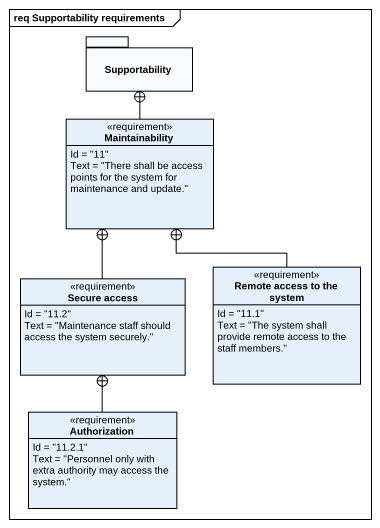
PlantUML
@startuml
mainframe req Supportability requirements
hide circle
hide empty members
package Supportability {
}
class Maintainability <<requirement>> {
  Id = "11"
  Text = "There shall be access points for the system for maintenance and update."
}
class "Secure access" as Secure_access <<requirement>> {
  Id = "11.2"
  Text = "Maintenance staff should access the system securely."
}
class "Remote access to the system" as Remote_access_to_the_system <<requirement>> {
  Id = "11.1"
  Text = "The system shall provide remote access to the staff members."
}
class Authorization <<requirement>> {
  Id = "11.2.1"
  Text = "Personnel only with extra authority may access the system."
}
Maintainability -up-+ Supportability
Secure_access -up-+ Maintainability
Remote_access_to_the_system -up-+ Maintainability
Authorization -up-+ Secure_access
@enduml
